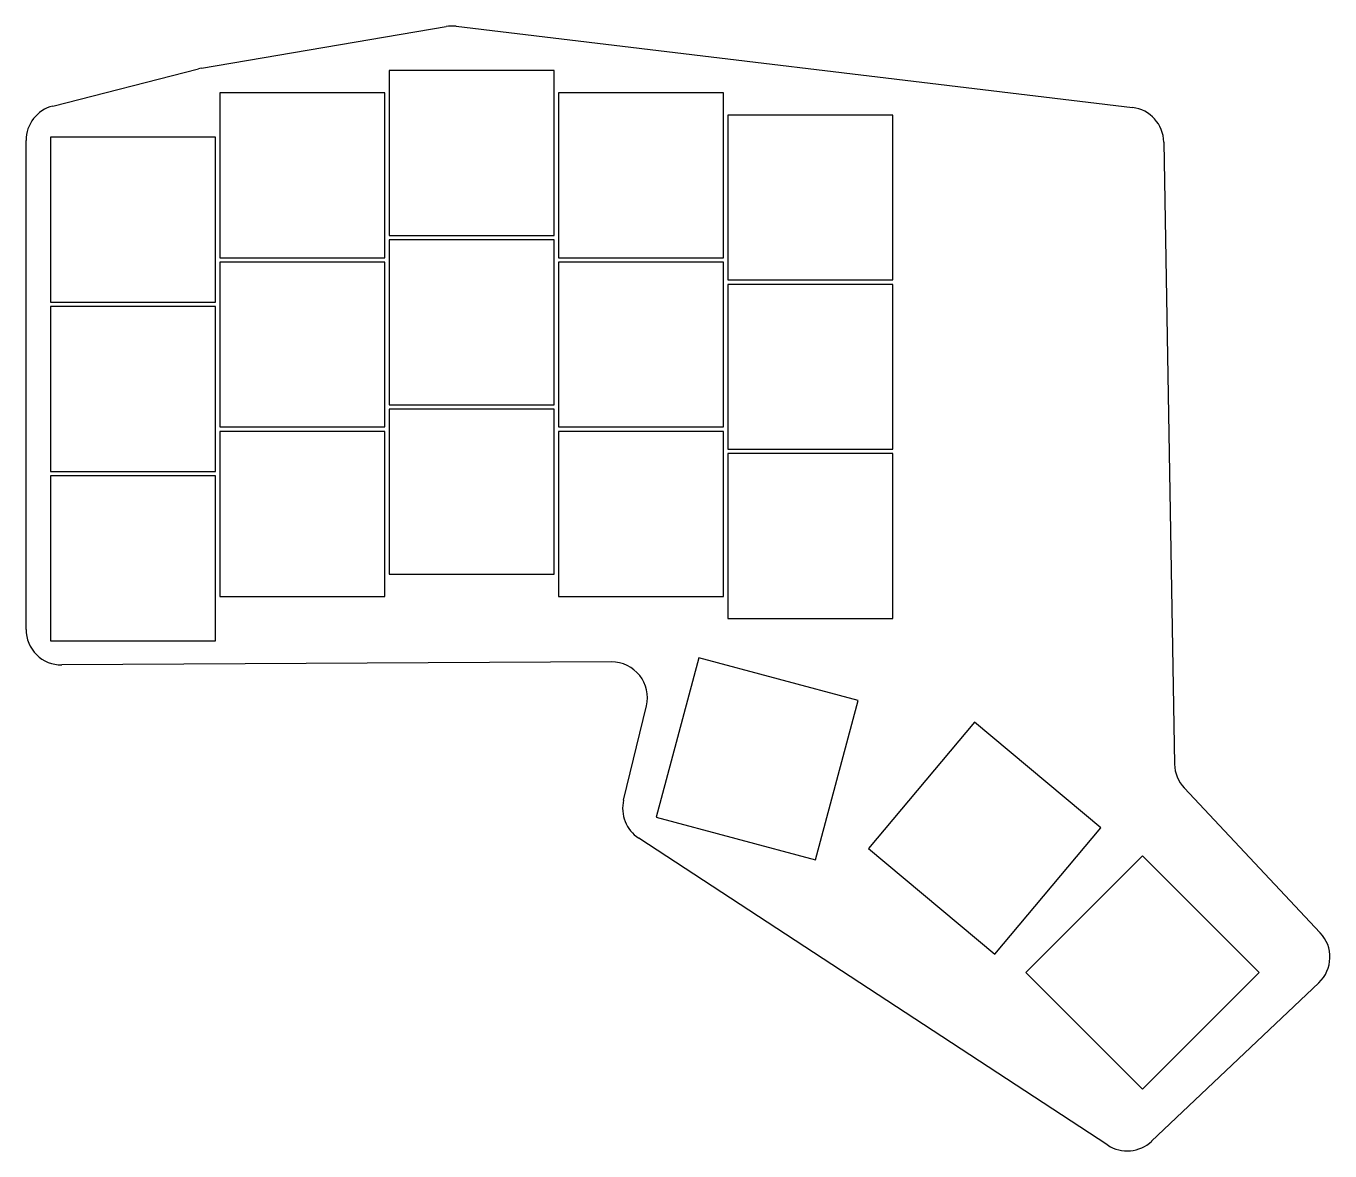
# Model space of a CAD drawing. Header units: millimetres. Extents: x 88 to 235, y -167 to -40.
import ezdxf

# ---------------------------------------------------------------- set-up
doc = ezdxf.new("R2010")
doc.units = ezdxf.units.MM

msp = doc.modelspace()

# ---------------------------------------------------------------- linework, layer by layer
for p, q in [((107.69, -44.85), (135.22, -40.17)), ((136.37, -40.14), (212.42, -49.26)), ((90.98, -49.11), (107.37, -44.92)), ((147.38, -45.12), (128.82, -45.12)), ((128.82, -45.12), (128.82, -63.67)), ((147.38, -63.67), (147.38, -45.12)), ((128.32, -47.62), (109.78, -47.62)), ((109.78, -47.62), (109.78, -66.17)), ((128.32, -66.17), (128.32, -47.62)), ((166.43, -47.62), (147.88, -47.62)), ((147.88, -47.62), (147.88, -66.17)), ((166.43, -66.17), (166.43, -47.62)), ((185.47, -50.12), (166.93, -50.12)), ((166.93, -50.12), (166.93, -68.67)), ((185.47, -68.67), (185.47, -50.12)), ((109.28, -52.62), (90.72, -52.62)), ((90.72, -52.62), (90.72, -71.17)), ((109.28, -71.17), (109.28, -52.62)), ((87.97, -108), (87.97, -52.98)), ((215.95, -53.17), (217.17, -123.16)), ((128.82, -63.67), (147.38, -63.67)), ((147.38, -64.17), (128.82, -64.17)), ((128.82, -64.17), (128.82, -82.72)), ((147.38, -82.72), (147.38, -64.17)), ((109.78, -66.17), (128.32, -66.17)), ((128.32, -66.67), (109.78, -66.67)), ((109.78, -66.67), (109.78, -85.22)), ((128.32, -85.22), (128.32, -66.67)), ((147.88, -66.17), (166.43, -66.17)), ((166.43, -66.67), (147.88, -66.67)), ((147.88, -66.67), (147.88, -85.22)), ((166.43, -85.22), (166.43, -66.67)), ((166.93, -68.67), (185.47, -68.67)), ((185.47, -69.17), (166.93, -69.17)), ((166.93, -69.17), (166.93, -87.72)), ((185.47, -87.72), (185.47, -69.17)), ((90.72, -71.17), (109.28, -71.17)), ((109.28, -71.67), (90.72, -71.67)), ((90.72, -71.67), (90.72, -90.22)), ((109.28, -90.22), (109.28, -71.67)), ((128.82, -82.72), (147.38, -82.72)), ((147.38, -83.22), (128.82, -83.22)), ((128.82, -83.22), (128.82, -101.78)), ((147.38, -101.78), (147.38, -83.22)), ((109.78, -85.22), (128.32, -85.22)), ((128.32, -85.72), (109.78, -85.72)), ((109.78, -85.72), (109.78, -104.28)), ((128.32, -104.28), (128.32, -85.72)), ((147.88, -85.22), (166.43, -85.22)), ((166.43, -85.72), (147.88, -85.72)), ((147.88, -85.72), (147.88, -104.28)), ((166.43, -104.28), (166.43, -85.72)), ((166.93, -87.72), (185.47, -87.72)), ((185.47, -88.22), (166.93, -88.22)), ((166.93, -88.22), (166.93, -106.78)), ((185.47, -106.78), (185.47, -88.22)), ((90.72, -90.22), (109.28, -90.22)), ((109.28, -90.72), (90.72, -90.72)), ((90.72, -90.72), (90.72, -109.28)), ((109.28, -109.28), (109.28, -90.72)), ((128.82, -101.78), (147.38, -101.78)), ((109.78, -104.28), (128.32, -104.28)), ((147.88, -104.28), (166.43, -104.28)), ((166.93, -106.78), (185.47, -106.78)), ((90.72, -109.28), (109.28, -109.28)), ((163.64, -111.19), (158.84, -129.11)), ((181.56, -115.99), (163.64, -111.19)), ((153.84, -111.66), (92, -112)), ((155.19, -127.2), (157.75, -116.6)), ((176.76, -133.91), (181.56, -115.99)), ((194.67, -118.42), (182.74, -132.63)), ((208.88, -130.34), (194.67, -118.42)), ((218.25, -125.83), (233.56, -142.13)), ((158.84, -129.11), (176.76, -133.91)), ((196.95, -144.55), (208.88, -130.34)), ((209.65, -166.02), (156.89, -131.48)), ((182.74, -132.63), (196.95, -144.55)), ((213.56, -133.47), (200.44, -146.59)), ((226.67, -146.59), (213.56, -133.47)), ((200.44, -146.59), (213.56, -159.71)), ((213.56, -159.71), (226.67, -146.59)), ((233.39, -147.77), (214.59, -165.58))]:
    msp.add_line(p, q)
for centre, start, end in [((135.89, -44.11), 83.1578, 99.6463), ((108.36, -48.79), 99.6463, 104.3461), ((91.97, -52.98), 104.3461, 180), ((211.95, -53.24), 1.0017, 83.1578), ((91.97, -108), 180, 270.3148), ((153.86, -115.66), 346.3967, 90.3148), ((221.17, -123.09), 181.0017, 223.199), ((159.08, -128.14), 166.3967, 236.7905), ((230.64, -144.86), 313.4541, 43.199), ((211.84, -162.68), 236.7905, 313.4541)]:
    msp.add_arc(centre, 4, start, end)

doc.saveas('drawing.dxf')
